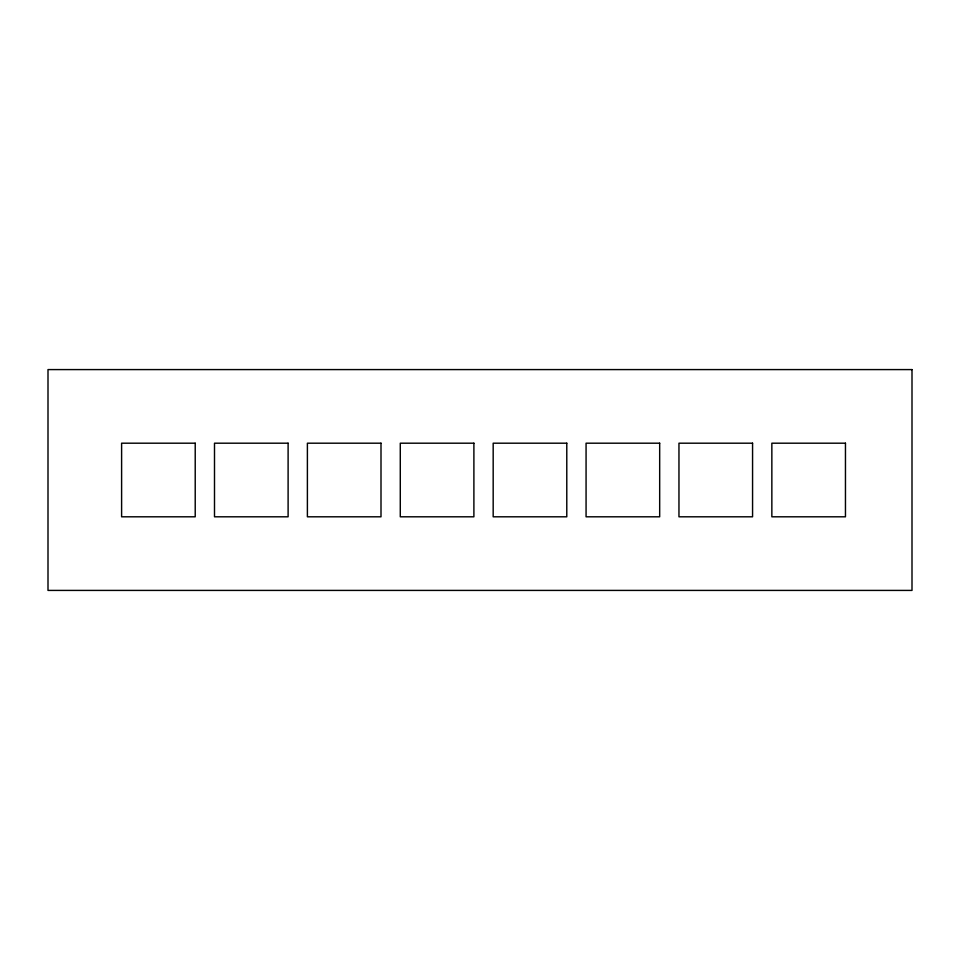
<?xml version="1.0" encoding="UTF-8"?>
<svg xmlns="http://www.w3.org/2000/svg" width="960" height="960" viewBox="0 0 960 960"><rect width="100%" height="100%" fill="white"/><g stroke="black" fill="none" stroke-linecap="round" stroke-linejoin="round"><path stroke-width="1.44" d="M912 369.588L48 369.588L48 590.412L912 590.412L912 369.588M195.216 443.196L121.608 443.196L121.608 516.804L195.216 516.804L195.216 443.196M288.108 443.196L214.5 443.196L214.5 516.804L288.108 516.804L288.108 443.196M381 443.196L307.392 443.196L307.392 516.804L381 516.804L381 443.196M473.892 443.196L400.284 443.196L400.284 516.804L473.892 516.804L473.892 443.196M566.784 443.196L493.176 443.196L493.176 516.804L566.784 516.804L566.784 443.196M659.676 443.196L586.068 443.196L586.068 516.804L659.676 516.804L659.676 443.196M752.568 443.196L678.96 443.196L678.96 516.804L752.568 516.804L752.568 443.196M845.46 443.196L771.852 443.196L771.852 516.804L845.46 516.804L845.46 443.196"/></g></svg>
